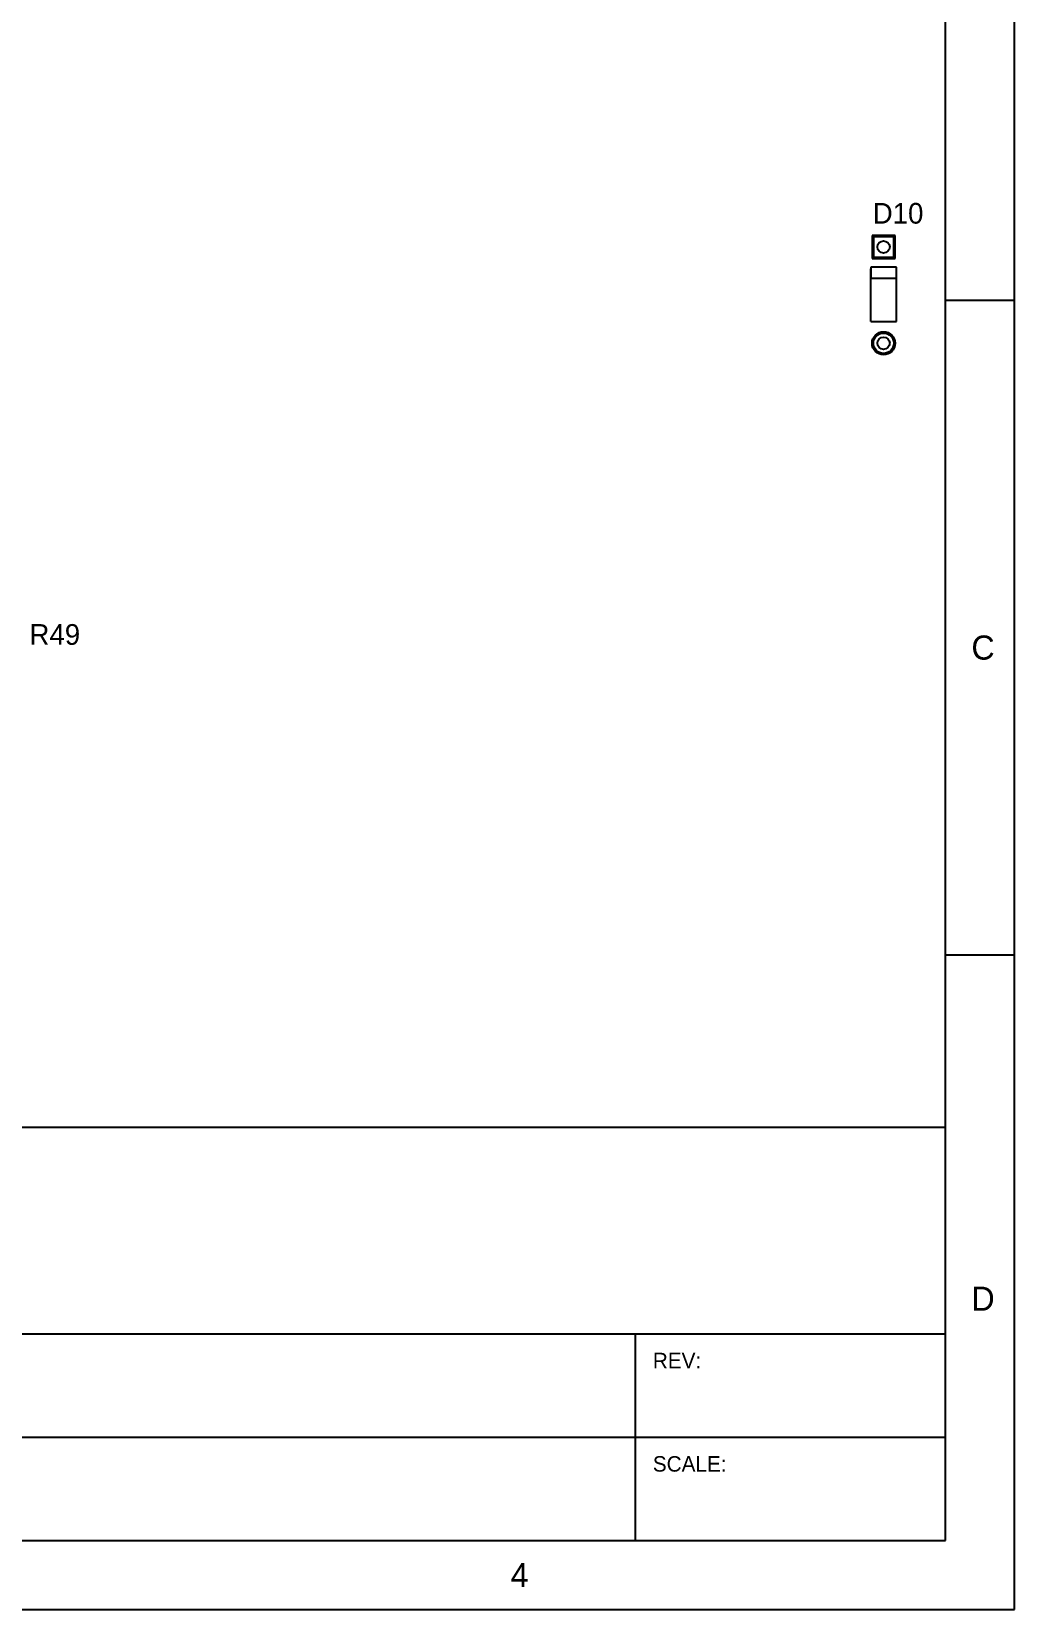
# Model space of a CAD drawing. Extents: x 0.2 to 21.7, y 0.2 to 7.8.
# Drawn here: x 8.846 to 11.7, y 0.2 to 4.78 of the extents above; entities that cross this region are included whole.
import ezdxf

# ---------------------------------------------------------------- set-up
doc = ezdxf.new("R2010")
doc.units = 0
doc.layers.get('0').update_dxf_attribs({"linetype": 'CONTINUOUS'})
for name, color, linetype in [('BOTTOMLAYER', 5, 'CONTINUOUS'), ('BOTTOMSOLDER', 6, 'CONTINUOUS'), ('MECHANICAL16', 56, 'CONTINUOUS'), ('MULTILAYER', 9, 'CONTINUOUS'), ('PADHOLE', 156, 'CONTINUOUS'), ('TOPLAYER', 1, 'CONTINUOUS'), ('TOPOVERLAY', 2, 'CONTINUOUS'), ('TOPSOLDER', 216, 'CONTINUOUS')]:
    doc.layers.add(name, color=color, linetype=linetype)

# ---------------------------------------------------------------- blocks, each defined once
blk = doc.blocks.new('DO_35_25')
at = {"layer": 'BOTTOMLAYER'}
for p, q in [((0.110236, 0.029528), (0.110236, -0.029528)), ((0.169291, 0.029528), (0.110236, 0.029528)), ((0.169291, -0.029528), (0.169291, 0.029528)), ((0.110236, -0.029528), (0.169291, -0.029528))]:
    blk.add_line(p, q, dxfattribs=at)
blk.add_circle((-0.139764, 0), 0.029528, dxfattribs=at)
at = {"layer": 'BOTTOMSOLDER'}
for p, q in [((0.106236, 0.033528), (0.106236, -0.033528)), ((0.173291, 0.033528), (0.106236, 0.033528)), ((0.173291, -0.033528), (0.173291, 0.033528)), ((0.106236, -0.033528), (0.173291, -0.033528))]:
    blk.add_line(p, q, dxfattribs=at)
blk.add_circle((-0.139764, 0), 0.033528, dxfattribs=at)
at = {"layer": 'MULTILAYER'}
for p, q in [((0.110236, 0.029528), (0.110236, -0.029528)), ((0.169291, 0.029528), (0.110236, 0.029528)), ((0.169291, -0.029528), (0.169291, 0.029528)), ((0.110236, -0.029528), (0.169291, -0.029528))]:
    blk.add_line(p, q, dxfattribs=at)
blk.add_circle((-0.139764, 0), 0.029528, dxfattribs=at)
at = {"layer": 'PADHOLE'}
for centre in [(-0.139764, 0), (0.139764, 0)]:
    blk.add_circle(centre, 0.017717, dxfattribs=at)
at = {"layer": 'TOPLAYER'}
for p, q in [((0.110236, 0.029528), (0.110236, -0.029528)), ((0.169291, 0.029528), (0.110236, 0.029528)), ((0.169291, -0.029528), (0.169291, 0.029528)), ((0.110236, -0.029528), (0.169291, -0.029528))]:
    blk.add_line(p, q, dxfattribs=at)
blk.add_circle((-0.139764, 0), 0.029528, dxfattribs=at)
at = {"layer": 'TOPOVERLAY'}
for p, q in [((-0.076772, 0.037402), (0.076772, 0.037402)), ((-0.076772, 0.037402), (-0.076772, -0.037402)), ((0.049213, 0.037402), (0.049213, -0.037402)), ((0.080709, 0.037402), (0.049213, 0.037402)), ((0.080709, -0.037402), (0.080709, 0.037402)), ((-0.076772, -0.037402), (0.076772, -0.037402)), ((0.049213, -0.037402), (0.080709, -0.037402))]:
    blk.add_line(p, q, dxfattribs=at)
at = {"layer": 'TOPSOLDER'}
for p, q in [((0.106236, 0.033528), (0.106236, -0.033528)), ((0.173291, 0.033528), (0.106236, 0.033528)), ((0.173291, -0.033528), (0.173291, 0.033528)), ((0.106236, -0.033528), (0.173291, -0.033528))]:
    blk.add_line(p, q, dxfattribs=at)
blk.add_circle((-0.139764, 0), 0.033528, dxfattribs=at)

msp = doc.modelspace()

# ---------------------------------------------------------------- linework, layer by layer
at = {"layer": 'MECHANICAL16'}
for p, q in [((11.7, 0.2), (11.7, 7.8)), ((11.5, 0.4), (11.5, 7.6)), ((11.5, 4), (11.7, 4)), ((11.5, 2.1), (11.7, 2.1)), ((8.5, 1.6), (11.5, 1.6)), ((11.5, 0.4), (11.5, 1.6)), ((7, 1), (11.5, 1)), ((10.6, 0.4), (10.6, 1)), ((7, 0.7), (11.5, 0.7)), ((0.4, 0.4), (11.5, 0.4)), ((7, 0.4), (11.5, 0.4)), ((0.2, 0.2), (11.7, 0.2))]:
    msp.add_line(p, q, dxfattribs=at)

# ---------------------------------------------------------------- block references
at = {"rotation": 90}
msp.add_blockref('DO_35_25', (11.32, 4.015), dxfattribs=at)

# ---------------------------------------------------------------- texts
at = {"layer": 'MECHANICAL16'}
for s, height, p in [('C', 0.07, (11.575, 2.957)), ('D', 0.07, (11.575, 1.067)), ('REV:', 0.045, (10.65, 0.9)), ('SCALE:', 0.045, (10.65, 0.6)), ('4', 0.07, (10.237, 0.265))]:
    msp.add_text(s, height=height, dxfattribs=at).set_placement(p)
at = {"layer": 'TOPOVERLAY'}
for s, p in [('D10', (11.2885, 4.2225)), ('R49', (8.84, 3))]:
    msp.add_text(s, height=0.06, dxfattribs=at).set_placement(p)

doc.saveas('drawing.dxf')
